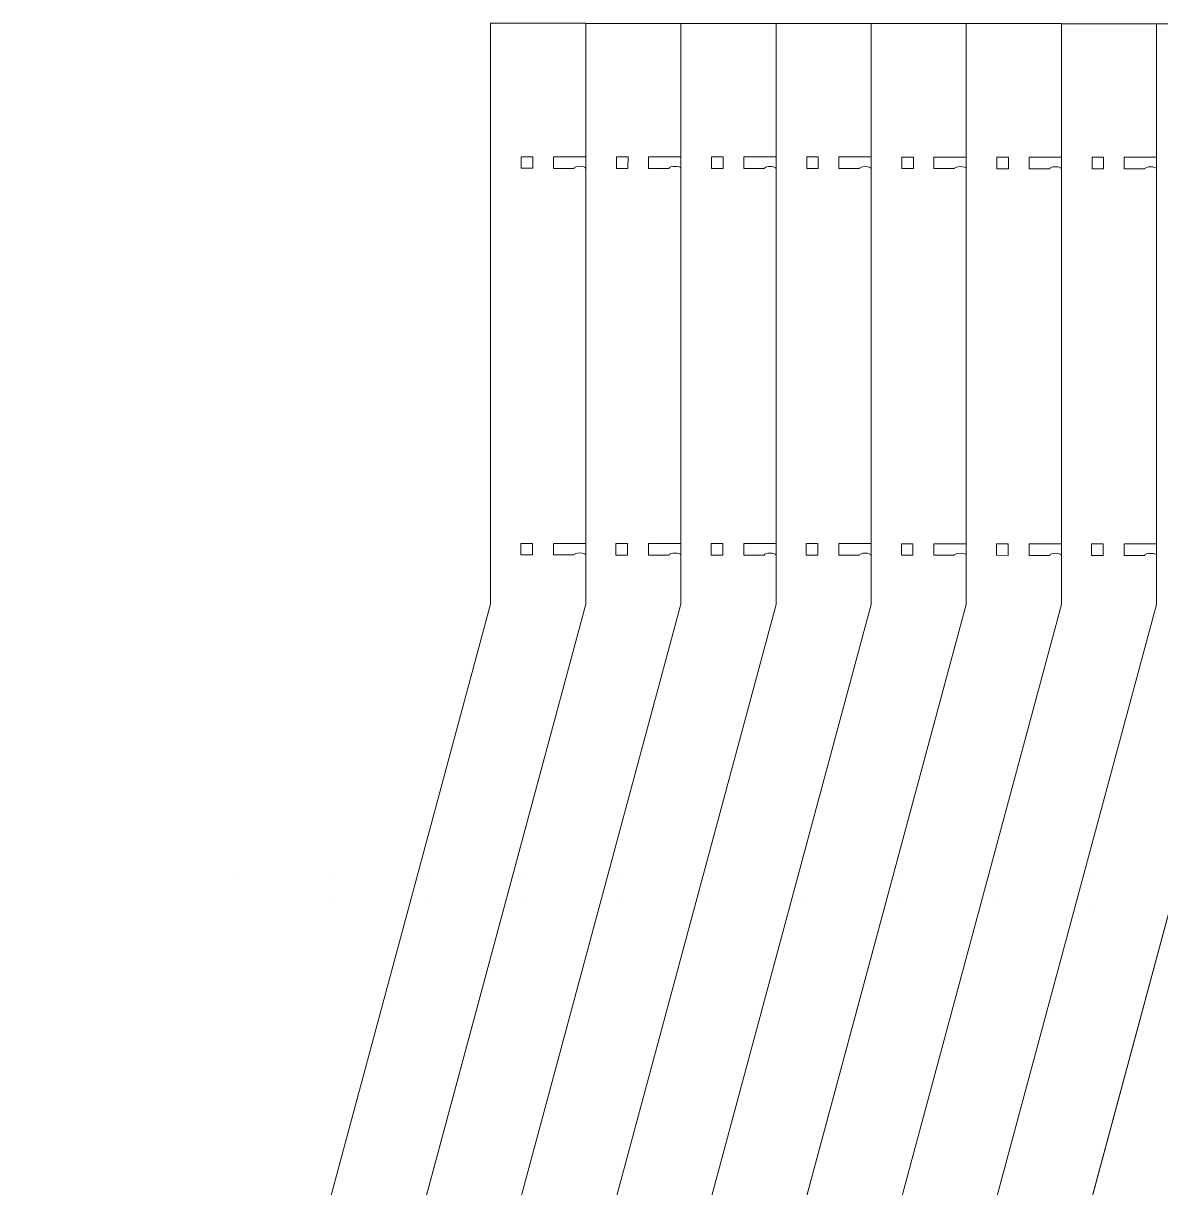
# Model space of a CAD drawing. Header units: millimetres. Extents: x 1124 to 2599, y -2339 to -506.
# Drawn here: x 1123.7 to 1516.4, y -907.8 to -505.8 of the extents above; entities that cross this region are included whole.
import ezdxf

# ---------------------------------------------------------------- set-up
doc = ezdxf.new("R2010")
doc.units = ezdxf.units.MM
doc.header["$MEASUREMENT"] = 0
doc.layers.add('Layer 1', color=7, linetype='Continuous')

msp = doc.modelspace()

# ---------------------------------------------------------------- linework, layer by layer
at = {"layer": 'Layer 1', "color": 6, "lineweight": 9}
for points in [[(1285.0869, -505.8318), (1285.0869, -505.8318), (1317.9285, -505.8318), (1317.9285, -505.8318)], [(1285.0869, -505.8318), (1285.0869, -505.8318), (1285.0869, -706.3589), (1285.0869, -706.3589)], [(1317.9285, -505.8318), (1317.9285, -505.8318), (1317.9285, -551.9146), (1317.9285, -551.9146)], [(1317.9285, -505.8573), (1317.9285, -505.8573), (1350.7701, -505.8573), (1350.7701, -505.8573)], [(1317.9285, -505.8573), (1317.9285, -505.8573), (1317.9285, -706.3844), (1317.9285, -706.3844)], [(1350.7701, -505.8573), (1350.7701, -505.8573), (1350.7701, -551.9412), (1350.7701, -551.9412)], [(1350.7701, -505.884), (1350.7701, -505.884), (1383.6117, -505.884), (1383.6117, -505.884)], [(1350.7701, -505.884), (1350.7701, -505.884), (1350.7701, -706.411), (1350.7701, -706.411)], [(1383.6117, -505.884), (1383.6117, -505.884), (1383.6117, -551.9667), (1383.6117, -551.9667)], [(1383.6117, -505.9095), (1383.6117, -505.9095), (1416.4543, -505.9095), (1416.4543, -505.9095)], [(1383.6117, -505.9095), (1383.6117, -505.9095), (1383.6117, -706.4366), (1383.6117, -706.4366)], [(1416.4543, -505.9095), (1416.4543, -505.9095), (1416.4543, -551.9934), (1416.4543, -551.9934)], [(1416.4543, -505.9361), (1416.4543, -505.9361), (1449.2959, -505.9361), (1449.2959, -505.9361)], [(1416.4543, -505.9361), (1416.4543, -505.9361), (1416.4543, -706.4632), (1416.4543, -706.4632)], [(1449.2959, -505.9361), (1449.2959, -505.9361), (1449.2959, -552.0189), (1449.2959, -552.0189)], [(1449.2959, -505.9617), (1449.2959, -505.9617), (1482.1375, -505.9617), (1482.1375, -505.9617)], [(1449.2959, -505.9617), (1449.2959, -505.9617), (1449.2959, -706.4887), (1449.2959, -706.4887)], [(1482.1375, -505.9617), (1482.1375, -505.9617), (1482.1375, -552.0455), (1482.1375, -552.0455)], [(1482.1375, -505.9883), (1482.1375, -505.9883), (1514.9791, -505.9883), (1514.9791, -505.9883)], [(1482.1375, -505.9883), (1482.1375, -505.9883), (1482.1375, -706.5154), (1482.1375, -706.5154)], [(1514.9791, -505.9883), (1514.9791, -505.9883), (1514.9791, -552.0711), (1514.9791, -552.0711)], [(1514.9791, -506.0138), (1514.9791, -506.0138), (1547.8206, -506.0138), (1547.8206, -506.0138)], [(1514.9791, -506.0138), (1514.9791, -506.0138), (1514.9791, -706.5409), (1514.9791, -706.5409)], [(1299.6601, -551.909), (1299.6601, -551.909), (1295.6652, -551.9068), (1295.6652, -551.9068)], [(1306.7641, -551.9146), (1306.7641, -551.9146), (1317.9285, -551.9146), (1317.9285, -551.9146)], [(1332.5028, -551.9357), (1332.5028, -551.9357), (1328.5068, -551.9323), (1328.5068, -551.9323)], [(1339.6068, -551.9412), (1339.6068, -551.9412), (1350.7701, -551.9412), (1350.7701, -551.9412)], [(1365.3444, -551.9612), (1365.3444, -551.9612), (1361.3484, -551.959), (1361.3484, -551.959)], [(1372.4484, -551.9667), (1372.4484, -551.9667), (1383.6117, -551.9667), (1383.6117, -551.9667)], [(1398.186, -551.9878), (1398.186, -551.9878), (1394.19, -551.9845), (1394.19, -551.9845)], [(1405.29, -551.9934), (1405.29, -551.9934), (1416.4543, -551.9934), (1416.4543, -551.9934)], [(1431.0275, -552.0134), (1431.0275, -552.0134), (1427.0315, -552.0111), (1427.0315, -552.0111)], [(1438.1315, -552.0189), (1438.1315, -552.0189), (1449.2959, -552.0189), (1449.2959, -552.0189)], [(1463.8691, -552.04), (1463.8691, -552.04), (1459.8742, -552.0367), (1459.8742, -552.0367)], [(1470.9731, -552.0455), (1470.9731, -552.0455), (1482.1375, -552.0455), (1482.1375, -552.0455)], [(1496.7118, -552.0655), (1496.7118, -552.0655), (1492.7158, -552.0633), (1492.7158, -552.0633)], [(1503.8158, -552.0711), (1503.8158, -552.0711), (1514.9791, -552.0711), (1514.9791, -552.0711)], [(1306.7619, -555.9106), (1306.7619, -555.9106), (1313.8659, -555.9106), (1313.8659, -555.9106)], [(1313.8659, -555.9106), (1313.8659, -555.5276), (1314.765, -555.209), (1315.8639, -555.2102)], [(1317.9285, -555.9106), (1317.9285, -555.9106), (1317.9285, -685.3865), (1317.9285, -685.3865)], [(1339.6035, -555.9372), (1339.6035, -555.9372), (1346.7075, -555.9372), (1346.7075, -555.9372)], [(1346.7075, -555.9372), (1346.7075, -555.5531), (1347.6066, -555.2346), (1348.7055, -555.2357)], [(1350.7701, -555.9372), (1350.7701, -555.9372), (1350.7701, -685.4132), (1350.7701, -685.4132)], [(1372.4451, -555.9627), (1372.4451, -555.9627), (1379.5491, -555.9627), (1379.5491, -555.9627)], [(1379.5491, -555.9627), (1379.5491, -555.5798), (1380.4493, -555.2612), (1381.5482, -555.2623)], [(1383.6117, -555.9627), (1383.6117, -555.9627), (1383.6117, -685.4387), (1383.6117, -685.4387)], [(1405.2866, -555.9894), (1405.2866, -555.9894), (1412.3906, -555.9894), (1412.3906, -555.9894)], [(1412.3906, -555.9894), (1412.3917, -555.6053), (1413.2908, -555.2867), (1414.3897, -555.2879)], [(1416.4543, -555.9894), (1416.4543, -555.9894), (1416.4543, -685.4653), (1416.4543, -685.4653)], [(1438.1282, -556.0149), (1438.1282, -556.0149), (1445.2322, -556.0149), (1445.2322, -556.0149)], [(1445.2322, -556.0149), (1445.2333, -555.632), (1446.1324, -555.3134), (1447.2313, -555.3145)], [(1449.2959, -556.0149), (1449.2959, -556.0149), (1449.2959, -685.4909), (1449.2959, -685.4909)], [(1470.9709, -556.0415), (1470.9709, -556.0415), (1478.0749, -556.0415), (1478.0749, -556.0415)], [(1478.0749, -556.0415), (1478.0749, -555.6575), (1478.974, -555.3389), (1480.0729, -555.34)], [(1482.1375, -556.0415), (1482.1375, -556.0415), (1482.1375, -685.5175), (1482.1375, -685.5175)], [(1503.8125, -556.0671), (1503.8125, -556.0671), (1510.9165, -556.0671), (1510.9165, -556.0671)], [(1510.9165, -556.0671), (1510.9165, -555.6841), (1511.8156, -555.3656), (1512.9145, -555.3667)], [(1514.9791, -556.0671), (1514.9791, -556.0671), (1514.9791, -685.543), (1514.9791, -685.543)], [(1299.5114, -685.3865), (1299.5114, -685.3865), (1295.5154, -685.3832), (1295.5154, -685.3832)], [(1306.7641, -685.3865), (1306.7641, -685.3865), (1317.9285, -685.3865), (1317.9285, -685.3865)], [(1332.3541, -685.4132), (1332.3541, -685.4132), (1328.3581, -685.4098), (1328.3581, -685.4098)], [(1339.6068, -685.4132), (1339.6068, -685.4132), (1350.7701, -685.4132), (1350.7701, -685.4132)], [(1365.1956, -685.4387), (1365.1956, -685.4387), (1361.1996, -685.4354), (1361.1996, -685.4354)], [(1372.4484, -685.4387), (1372.4484, -685.4387), (1383.6117, -685.4387), (1383.6117, -685.4387)], [(1398.0372, -685.4653), (1398.0372, -685.4653), (1394.0412, -685.462), (1394.0412, -685.462)], [(1405.29, -685.4653), (1405.29, -685.4653), (1416.4543, -685.4653), (1416.4543, -685.4653)], [(1430.8788, -685.4909), (1430.8788, -685.4909), (1426.8828, -685.4875), (1426.8828, -685.4875)], [(1438.1315, -685.4909), (1438.1315, -685.4909), (1449.2959, -685.4909), (1449.2959, -685.4909)], [(1463.7204, -685.5175), (1463.7204, -685.5175), (1459.7244, -685.5142), (1459.7244, -685.5142)], [(1470.9731, -685.5175), (1470.9731, -685.5175), (1482.1375, -685.5175), (1482.1375, -685.5175)], [(1496.563, -685.543), (1496.563, -685.543), (1492.567, -685.5397), (1492.567, -685.5397)], [(1503.8158, -685.543), (1503.8158, -685.543), (1514.9791, -685.543), (1514.9791, -685.543)], [(1306.7619, -689.3825), (1306.7619, -689.3825), (1313.8659, -689.3825), (1313.8659, -689.3825)], [(1313.8659, -689.3825), (1313.8659, -688.9985), (1314.765, -688.681), (1315.8639, -688.6821)], [(1317.9285, -689.3825), (1317.9285, -689.3825), (1317.9285, -706.3844), (1317.9285, -706.3844)], [(1339.6035, -689.4092), (1339.6035, -689.4092), (1346.7075, -689.4092), (1346.7075, -689.4092)], [(1346.7075, -689.4092), (1346.7075, -689.0251), (1347.6066, -688.7065), (1348.7055, -688.7076)], [(1350.7701, -689.4092), (1350.7701, -689.4092), (1350.7701, -706.411), (1350.7701, -706.411)], [(1372.4451, -689.4347), (1372.4451, -689.4347), (1379.5491, -689.4347), (1379.5491, -689.4347)], [(1379.5491, -689.4347), (1379.5491, -689.0506), (1380.4493, -688.7332), (1381.5482, -688.7343)], [(1383.6117, -689.4347), (1383.6117, -689.4347), (1383.6117, -706.4366), (1383.6117, -706.4366)], [(1405.2866, -689.4613), (1405.2866, -689.4613), (1412.3906, -689.4613), (1412.3906, -689.4613)], [(1412.3906, -689.4613), (1412.3917, -689.0773), (1413.2908, -688.7587), (1414.3897, -688.7598)], [(1416.4543, -689.4613), (1416.4543, -689.4613), (1416.4543, -706.4632), (1416.4543, -706.4632)], [(1438.1282, -689.4869), (1438.1282, -689.4869), (1445.2322, -689.4869), (1445.2322, -689.4869)], [(1445.2322, -689.4869), (1445.2333, -689.1028), (1446.1324, -688.7853), (1447.2313, -688.7864)], [(1449.2959, -689.4869), (1449.2959, -689.4869), (1449.2959, -706.4887), (1449.2959, -706.4887)], [(1470.9709, -689.5135), (1470.9709, -689.5135), (1478.0749, -689.5135), (1478.0749, -689.5135)], [(1478.0749, -689.5135), (1478.0749, -689.1294), (1478.974, -688.8109), (1480.0729, -688.812)], [(1482.1375, -689.5135), (1482.1375, -689.5135), (1482.1375, -706.5154), (1482.1375, -706.5154)], [(1503.8125, -689.539), (1503.8125, -689.539), (1510.9165, -689.539), (1510.9165, -689.539)], [(1510.9165, -689.539), (1510.9165, -689.155), (1511.8156, -688.8375), (1512.9145, -688.8386)], [(1514.9791, -689.539), (1514.9791, -689.539), (1514.9791, -706.5409), (1514.9791, -706.5409)], [(1123.7373, -1304.9308), (1123.7373, -1304.9308), (1285.0869, -706.3589), (1285.0869, -706.3589)], [(1156.5789, -1304.9575), (1156.5789, -1304.9575), (1317.9285, -706.3844), (1317.9285, -706.3844)], [(1156.5856, -1304.9308), (1156.5856, -1304.9308), (1317.9285, -706.3844), (1317.9285, -706.3844)], [(1189.4205, -1304.983), (1189.4205, -1304.983), (1350.7701, -706.411), (1350.7701, -706.411)], [(1189.4282, -1304.9575), (1189.4282, -1304.9575), (1350.7701, -706.411), (1350.7701, -706.411)], [(1222.2632, -1305.0096), (1222.2632, -1305.0096), (1383.6117, -706.4366), (1383.6117, -706.4366)], [(1222.2698, -1304.983), (1222.2698, -1304.983), (1383.6117, -706.4366), (1383.6117, -706.4366)], [(1255.1047, -1305.0352), (1255.1047, -1305.0352), (1416.4543, -706.4632), (1416.4543, -706.4632)], [(1255.1114, -1305.0096), (1255.1114, -1305.0096), (1416.4543, -706.4632), (1416.4543, -706.4632)], [(1287.9463, -1305.0618), (1287.9463, -1305.0618), (1449.2959, -706.4887), (1449.2959, -706.4887)], [(1287.953, -1305.0352), (1287.953, -1305.0352), (1449.2959, -706.4887), (1449.2959, -706.4887)], [(1320.7879, -1305.0873), (1320.7879, -1305.0873), (1482.1375, -706.5154), (1482.1375, -706.5154)], [(1320.7945, -1305.0618), (1320.7945, -1305.0618), (1482.1375, -706.5154), (1482.1375, -706.5154)], [(1353.6294, -1305.114), (1353.6294, -1305.114), (1514.9791, -706.5409), (1514.9791, -706.5409)], [(1353.6372, -1305.0873), (1353.6372, -1305.0873), (1514.9791, -706.5409), (1514.9791, -706.5409)], [(1386.4721, -1305.1395), (1386.4721, -1305.1395), (1547.8206, -706.5675), (1547.8206, -706.5675)], [(1386.4788, -1305.114), (1386.4788, -1305.114), (1547.8206, -706.5675), (1547.8206, -706.5675)], [(1419.3137, -1305.1662), (1419.3137, -1305.1662), (1580.6633, -706.5931), (1580.6633, -706.5931)], [(1419.3204, -1305.1395), (1419.3204, -1305.1395), (1580.6633, -706.5931), (1580.6633, -706.5931)], [(1452.1553, -1305.1917), (1452.1553, -1305.1917), (1613.5049, -706.6197), (1613.5049, -706.6197)], [(1452.1619, -1305.1662), (1452.1619, -1305.1662), (1613.5049, -706.6197), (1613.5049, -706.6197)], [(1484.9968, -1305.2183), (1484.9968, -1305.2183), (1646.3465, -706.6452), (1646.3465, -706.6452)], [(1485.0035, -1305.1917), (1485.0035, -1305.1917), (1646.3465, -706.6452), (1646.3465, -706.6452)]]:
    msp.add_open_spline(points, degree=3, dxfattribs=at)
for points in [[(1295.6652, -551.9068), (1295.6652, -551.9068), (1295.6652, -551.9068), (1295.6652, -551.9068), (1295.6652, -551.9068), (1295.6652, -551.9068), (1295.6619, -555.9017), (1295.6619, -555.9017)], [(1299.6579, -555.905), (1299.6579, -555.905), (1299.6579, -555.905), (1299.6579, -555.905), (1299.6579, -555.905), (1299.6579, -555.905), (1299.6601, -551.909), (1299.6601, -551.909)], [(1306.7641, -551.9146), (1306.7641, -551.9146), (1306.7641, -551.9146), (1306.7641, -551.9146), (1306.7641, -551.9146), (1306.7641, -551.9146), (1306.7619, -555.9106), (1306.7619, -555.9106)], [(1328.5068, -551.9323), (1328.5068, -551.9323), (1328.5068, -551.9323), (1328.5068, -551.9323), (1328.5068, -551.9323), (1328.5068, -551.9323), (1328.5035, -555.9283), (1328.5035, -555.9283)], [(1332.4995, -555.9317), (1332.4995, -555.9317), (1332.4995, -555.9317), (1332.4995, -555.9317), (1332.4995, -555.9317), (1332.4995, -555.9317), (1332.5028, -551.9357), (1332.5028, -551.9357)], [(1339.6068, -551.9412), (1339.6068, -551.9412), (1339.6068, -551.9412), (1339.6068, -551.9412), (1339.6068, -551.9412), (1339.6068, -551.9412), (1339.6035, -555.9372), (1339.6035, -555.9372)], [(1361.3484, -551.959), (1361.3484, -551.959), (1361.3484, -551.959), (1361.3484, -551.959), (1361.3484, -551.959), (1361.3484, -551.959), (1361.3451, -555.9539), (1361.3451, -555.9539)], [(1365.3411, -555.9572), (1365.3411, -555.9572), (1365.3411, -555.9572), (1365.3411, -555.9572), (1365.3411, -555.9572), (1365.3411, -555.9572), (1365.3444, -551.9612), (1365.3444, -551.9612)], [(1372.4484, -551.9667), (1372.4484, -551.9667), (1372.4484, -551.9667), (1372.4484, -551.9667), (1372.4484, -551.9667), (1372.4484, -551.9667), (1372.4451, -555.9627), (1372.4451, -555.9627)], [(1394.19, -551.9845), (1394.19, -551.9845), (1394.19, -551.9845), (1394.19, -551.9845), (1394.19, -551.9845), (1394.19, -551.9845), (1394.1866, -555.9805), (1394.1866, -555.9805)], [(1398.1826, -555.9838), (1398.1826, -555.9838), (1398.1826, -555.9838), (1398.1826, -555.9838), (1398.1826, -555.9838), (1398.1826, -555.9838), (1398.186, -551.9878), (1398.186, -551.9878)], [(1405.29, -551.9934), (1405.29, -551.9934), (1405.29, -551.9934), (1405.29, -551.9934), (1405.29, -551.9934), (1405.29, -551.9934), (1405.2866, -555.9894), (1405.2866, -555.9894)], [(1427.0315, -552.0111), (1427.0315, -552.0111), (1427.0315, -552.0111), (1427.0315, -552.0111), (1427.0315, -552.0111), (1427.0315, -552.0111), (1427.0282, -556.006), (1427.0282, -556.006)], [(1431.0242, -556.0094), (1431.0242, -556.0094), (1431.0242, -556.0094), (1431.0242, -556.0094), (1431.0242, -556.0094), (1431.0242, -556.0094), (1431.0275, -552.0134), (1431.0275, -552.0134)], [(1438.1315, -552.0189), (1438.1315, -552.0189), (1438.1315, -552.0189), (1438.1315, -552.0189), (1438.1315, -552.0189), (1438.1315, -552.0189), (1438.1282, -556.0149), (1438.1282, -556.0149)], [(1459.8742, -552.0367), (1459.8742, -552.0367), (1459.8742, -552.0367), (1459.8742, -552.0367), (1459.8742, -552.0367), (1459.8742, -552.0367), (1459.8709, -556.0327), (1459.8709, -556.0327)], [(1463.8669, -556.036), (1463.8669, -556.036), (1463.8669, -556.036), (1463.8669, -556.036), (1463.8669, -556.036), (1463.8669, -556.036), (1463.8691, -552.04), (1463.8691, -552.04)], [(1470.9731, -552.0455), (1470.9731, -552.0455), (1470.9731, -552.0455), (1470.9731, -552.0455), (1470.9731, -552.0455), (1470.9731, -552.0455), (1470.9709, -556.0415), (1470.9709, -556.0415)], [(1492.7158, -552.0633), (1492.7158, -552.0633), (1492.7158, -552.0633), (1492.7158, -552.0633), (1492.7158, -552.0633), (1492.7158, -552.0633), (1492.7125, -556.0582), (1492.7125, -556.0582)], [(1496.7085, -556.0615), (1496.7085, -556.0615), (1496.7085, -556.0615), (1496.7085, -556.0615), (1496.7085, -556.0615), (1496.7085, -556.0615), (1496.7118, -552.0655), (1496.7118, -552.0655)], [(1503.8158, -552.0711), (1503.8158, -552.0711), (1503.8158, -552.0711), (1503.8158, -552.0711), (1503.8158, -552.0711), (1503.8158, -552.0711), (1503.8125, -556.0671), (1503.8125, -556.0671)], [(1295.6619, -555.9017), (1295.6619, -555.9017), (1295.6619, -555.9017), (1295.6619, -555.9017), (1295.6619, -555.9017), (1295.6619, -555.9017), (1299.6579, -555.905), (1299.6579, -555.905)], [(1315.8639, -555.2102), (1315.8639, -555.2102), (1315.8639, -555.2102), (1315.8639, -555.2102), (1315.8639, -555.2102), (1316.9628, -555.2102), (1317.8619, -555.5298), (1317.9285, -555.9106)], [(1328.5035, -555.9283), (1328.5035, -555.9283), (1328.5035, -555.9283), (1328.5035, -555.9283), (1328.5035, -555.9283), (1328.5035, -555.9283), (1332.4995, -555.9317), (1332.4995, -555.9317)], [(1348.7055, -555.2357), (1348.7055, -555.2357), (1348.7055, -555.2357), (1348.7055, -555.2357), (1348.7055, -555.2357), (1349.8044, -555.2368), (1350.7035, -555.5565), (1350.7701, -555.9372)], [(1361.3451, -555.9539), (1361.3451, -555.9539), (1361.3451, -555.9539), (1361.3451, -555.9539), (1361.3451, -555.9539), (1361.3451, -555.9539), (1365.3411, -555.9572), (1365.3411, -555.9572)], [(1381.5482, -555.2623), (1381.5482, -555.2623), (1381.5482, -555.2623), (1381.5482, -555.2623), (1381.5482, -555.2623), (1382.646, -555.2623), (1383.5451, -555.582), (1383.6117, -555.9627)], [(1394.1866, -555.9805), (1394.1866, -555.9805), (1394.1866, -555.9805), (1394.1866, -555.9805), (1394.1866, -555.9805), (1394.1866, -555.9805), (1398.1826, -555.9838), (1398.1826, -555.9838)], [(1414.3897, -555.2879), (1414.3897, -555.2879), (1414.3897, -555.2879), (1414.3897, -555.2879), (1414.3897, -555.2879), (1415.4886, -555.289), (1416.3877, -555.6086), (1416.4543, -555.9894)], [(1427.0282, -556.006), (1427.0282, -556.006), (1427.0282, -556.006), (1427.0282, -556.006), (1427.0282, -556.006), (1427.0282, -556.006), (1431.0242, -556.0094), (1431.0242, -556.0094)], [(1447.2313, -555.3145), (1447.2313, -555.3145), (1447.2313, -555.3145), (1447.2313, -555.3145), (1447.2313, -555.3145), (1448.3302, -555.3145), (1449.2293, -555.6342), (1449.2959, -556.0149)], [(1459.8709, -556.0327), (1459.8709, -556.0327), (1459.8709, -556.0327), (1459.8709, -556.0327), (1459.8709, -556.0327), (1459.8709, -556.0327), (1463.8669, -556.036), (1463.8669, -556.036)], [(1480.0729, -555.34), (1480.0729, -555.34), (1480.0729, -555.34), (1480.0729, -555.34), (1480.0729, -555.34), (1481.1718, -555.3411), (1482.0709, -555.6608), (1482.1375, -556.0415)], [(1492.7125, -556.0582), (1492.7125, -556.0582), (1492.7125, -556.0582), (1492.7125, -556.0582), (1492.7125, -556.0582), (1492.7125, -556.0582), (1496.7085, -556.0615), (1496.7085, -556.0615)], [(1512.9145, -555.3667), (1512.9145, -555.3667), (1512.9145, -555.3667), (1512.9145, -555.3667), (1512.9145, -555.3667), (1514.0134, -555.3667), (1514.9125, -555.6863), (1514.9791, -556.0671)], [(1295.5154, -685.3832), (1295.5154, -685.3832), (1295.5154, -685.3832), (1295.5154, -685.3832), (1295.5154, -685.3832), (1295.5154, -685.3832), (1295.5121, -689.3792), (1295.5121, -689.3792)], [(1299.5081, -689.3825), (1299.5081, -689.3825), (1299.5081, -689.3825), (1299.5081, -689.3825), (1299.5081, -689.3825), (1299.5081, -689.3825), (1299.5114, -685.3865), (1299.5114, -685.3865)], [(1306.7641, -685.3865), (1306.7641, -685.3865), (1306.7641, -685.3865), (1306.7641, -685.3865), (1306.7641, -685.3865), (1306.7641, -685.3865), (1306.7619, -689.3825), (1306.7619, -689.3825)], [(1328.3581, -685.4098), (1328.3581, -685.4098), (1328.3581, -685.4098), (1328.3581, -685.4098), (1328.3581, -685.4098), (1328.3581, -685.4098), (1328.3547, -689.4058), (1328.3547, -689.4058)], [(1332.3507, -689.4092), (1332.3507, -689.4092), (1332.3507, -689.4092), (1332.3507, -689.4092), (1332.3507, -689.4092), (1332.3507, -689.4092), (1332.3541, -685.4132), (1332.3541, -685.4132)], [(1339.6068, -685.4132), (1339.6068, -685.4132), (1339.6068, -685.4132), (1339.6068, -685.4132), (1339.6068, -685.4132), (1339.6068, -685.4132), (1339.6035, -689.4092), (1339.6035, -689.4092)], [(1361.1996, -685.4354), (1361.1996, -685.4354), (1361.1996, -685.4354), (1361.1996, -685.4354), (1361.1996, -685.4354), (1361.1996, -685.4354), (1361.1963, -689.4314), (1361.1963, -689.4314)], [(1365.1923, -689.4347), (1365.1923, -689.4347), (1365.1923, -689.4347), (1365.1923, -689.4347), (1365.1923, -689.4347), (1365.1923, -689.4347), (1365.1956, -685.4387), (1365.1956, -685.4387)], [(1372.4484, -685.4387), (1372.4484, -685.4387), (1372.4484, -685.4387), (1372.4484, -685.4387), (1372.4484, -685.4387), (1372.4484, -685.4387), (1372.4451, -689.4347), (1372.4451, -689.4347)], [(1394.0412, -685.462), (1394.0412, -685.462), (1394.0412, -685.462), (1394.0412, -685.462), (1394.0412, -685.462), (1394.0412, -685.462), (1394.0379, -689.458), (1394.0379, -689.458)], [(1398.0339, -689.4613), (1398.0339, -689.4613), (1398.0339, -689.4613), (1398.0339, -689.4613), (1398.0339, -689.4613), (1398.0339, -689.4613), (1398.0372, -685.4653), (1398.0372, -685.4653)], [(1405.29, -685.4653), (1405.29, -685.4653), (1405.29, -685.4653), (1405.29, -685.4653), (1405.29, -685.4653), (1405.29, -685.4653), (1405.2866, -689.4613), (1405.2866, -689.4613)], [(1426.8828, -685.4875), (1426.8828, -685.4875), (1426.8828, -685.4875), (1426.8828, -685.4875), (1426.8828, -685.4875), (1426.8828, -685.4875), (1426.8795, -689.4835), (1426.8795, -689.4835)], [(1430.8755, -689.4869), (1430.8755, -689.4869), (1430.8755, -689.4869), (1430.8755, -689.4869), (1430.8755, -689.4869), (1430.8755, -689.4869), (1430.8788, -685.4909), (1430.8788, -685.4909)], [(1438.1315, -685.4909), (1438.1315, -685.4909), (1438.1315, -685.4909), (1438.1315, -685.4909), (1438.1315, -685.4909), (1438.1315, -685.4909), (1438.1282, -689.4869), (1438.1282, -689.4869)], [(1459.7244, -685.5142), (1459.7244, -685.5142), (1459.7244, -685.5142), (1459.7244, -685.5142), (1459.7244, -685.5142), (1459.7244, -685.5142), (1459.721, -689.5102), (1459.721, -689.5102)], [(1463.717, -689.5135), (1463.717, -689.5135), (1463.717, -689.5135), (1463.717, -689.5135), (1463.717, -689.5135), (1463.717, -689.5135), (1463.7204, -685.5175), (1463.7204, -685.5175)], [(1470.9731, -685.5175), (1470.9731, -685.5175), (1470.9731, -685.5175), (1470.9731, -685.5175), (1470.9731, -685.5175), (1470.9731, -685.5175), (1470.9709, -689.5135), (1470.9709, -689.5135)], [(1492.567, -685.5397), (1492.567, -685.5397), (1492.567, -685.5397), (1492.567, -685.5397), (1492.567, -685.5397), (1492.567, -685.5397), (1492.5637, -689.5357), (1492.5637, -689.5357)], [(1496.5597, -689.539), (1496.5597, -689.539), (1496.5597, -689.539), (1496.5597, -689.539), (1496.5597, -689.539), (1496.5597, -689.539), (1496.563, -685.543), (1496.563, -685.543)], [(1503.8158, -685.543), (1503.8158, -685.543), (1503.8158, -685.543), (1503.8158, -685.543), (1503.8158, -685.543), (1503.8158, -685.543), (1503.8125, -689.539), (1503.8125, -689.539)], [(1295.5121, -689.3792), (1295.5121, -689.3792), (1295.5121, -689.3792), (1295.5121, -689.3792), (1295.5121, -689.3792), (1295.5121, -689.3792), (1299.5081, -689.3825), (1299.5081, -689.3825)], [(1315.8639, -688.6821), (1315.8639, -688.6821), (1315.8639, -688.6821), (1315.8639, -688.6821), (1315.8639, -688.6821), (1316.9628, -688.6821), (1317.8619, -689.0018), (1317.9285, -689.3825)], [(1328.3547, -689.4058), (1328.3547, -689.4058), (1328.3547, -689.4058), (1328.3547, -689.4058), (1328.3547, -689.4058), (1328.3547, -689.4058), (1332.3507, -689.4092), (1332.3507, -689.4092)], [(1348.7055, -688.7076), (1348.7055, -688.7076), (1348.7055, -688.7076), (1348.7055, -688.7076), (1348.7055, -688.7076), (1349.8044, -688.7087), (1350.7035, -689.0284), (1350.7701, -689.4092)], [(1361.1963, -689.4314), (1361.1963, -689.4314), (1361.1963, -689.4314), (1361.1963, -689.4314), (1361.1963, -689.4314), (1361.1963, -689.4314), (1365.1923, -689.4347), (1365.1923, -689.4347)], [(1381.5482, -688.7343), (1381.5482, -688.7343), (1381.5482, -688.7343), (1381.5482, -688.7343), (1381.5482, -688.7343), (1382.646, -688.7343), (1383.5451, -689.054), (1383.6117, -689.4347)], [(1394.0379, -689.458), (1394.0379, -689.458), (1394.0379, -689.458), (1394.0379, -689.458), (1394.0379, -689.458), (1394.0379, -689.458), (1398.0339, -689.4613), (1398.0339, -689.4613)], [(1414.3897, -688.7598), (1414.3897, -688.7598), (1414.3897, -688.7598), (1414.3897, -688.7598), (1414.3897, -688.7598), (1415.4886, -688.7609), (1416.3877, -689.0806), (1416.4543, -689.4613)], [(1426.8795, -689.4835), (1426.8795, -689.4835), (1426.8795, -689.4835), (1426.8795, -689.4835), (1426.8795, -689.4835), (1426.8795, -689.4835), (1430.8755, -689.4869), (1430.8755, -689.4869)], [(1447.2313, -688.7864), (1447.2313, -688.7864), (1447.2313, -688.7864), (1447.2313, -688.7864), (1447.2313, -688.7864), (1448.3302, -688.7864), (1449.2293, -689.1061), (1449.2959, -689.4869)], [(1459.721, -689.5102), (1459.721, -689.5102), (1459.721, -689.5102), (1459.721, -689.5102), (1459.721, -689.5102), (1459.721, -689.5102), (1463.717, -689.5135), (1463.717, -689.5135)], [(1480.0729, -688.812), (1480.0729, -688.812), (1480.0729, -688.812), (1480.0729, -688.812), (1480.0729, -688.812), (1481.1718, -688.8131), (1482.0709, -689.1328), (1482.1375, -689.5135)], [(1492.5637, -689.5357), (1492.5637, -689.5357), (1492.5637, -689.5357), (1492.5637, -689.5357), (1492.5637, -689.5357), (1492.5637, -689.5357), (1496.5597, -689.539), (1496.5597, -689.539)], [(1512.9145, -688.8386), (1512.9145, -688.8386), (1512.9145, -688.8386), (1512.9145, -688.8386), (1512.9145, -688.8386), (1514.0134, -688.8386), (1514.9125, -689.1583), (1514.9791, -689.539)], [(1317.7032, -710.3504), (1317.7032, -710.3504), (1317.7032, -710.3504), (1317.7032, -710.3504), (1317.7032, -710.3504), (1317.7032, -710.3493), (1317.7032, -710.3493), (1317.7032, -710.3482)], [(1350.5448, -710.376), (1350.5448, -710.376), (1350.5448, -710.376), (1350.5448, -710.376), (1350.5448, -710.376), (1350.5448, -710.376), (1350.5448, -710.3748), (1350.5448, -710.3748)], [(1383.3863, -710.4026), (1383.3863, -710.4026), (1383.3863, -710.4026), (1383.3863, -710.4026), (1383.3863, -710.4026), (1383.3863, -710.4015), (1383.3863, -710.4015), (1383.3863, -710.4004)], [(1416.2279, -710.4281), (1416.2279, -710.4281), (1416.2279, -710.4281), (1416.2279, -710.4281), (1416.2279, -710.4281), (1416.2279, -710.4281), (1416.2279, -710.427), (1416.2279, -710.427)], [(1449.0706, -710.4548), (1449.0706, -710.4548), (1449.0706, -710.4548), (1449.0706, -710.4548), (1449.0706, -710.4548), (1449.0706, -710.4537), (1449.0706, -710.4537), (1449.0706, -710.4525)], [(1481.9122, -710.4803), (1481.9122, -710.4803), (1481.9122, -710.4803), (1481.9122, -710.4803), (1481.9122, -710.4803), (1481.9122, -710.4803), (1481.9122, -710.4792), (1481.9122, -710.4792)], [(1514.7537, -710.5069), (1514.7537, -710.5069), (1514.7537, -710.5069), (1514.7537, -710.5069), (1514.7537, -710.5069), (1514.7537, -710.5058), (1514.7537, -710.5058), (1514.7537, -710.5047)], [(1197.1516, -801.1196), (1197.1516, -801.1196), (1197.1516, -801.1196), (1197.1516, -801.1196), (1197.1516, -801.1196), (1197.1527, -801.1196), (1197.1527, -801.1185), (1197.1538, -801.1185)], [(1229.9932, -801.1462), (1229.9932, -801.1462), (1229.9932, -801.1462), (1229.9932, -801.1462), (1229.9932, -801.1462), (1229.9943, -801.1451), (1229.9943, -801.1451), (1229.9954, -801.1451)], [(1262.8359, -801.1717), (1262.8359, -801.1717), (1262.8359, -801.1717), (1262.8359, -801.1717), (1262.8359, -801.1717), (1262.8359, -801.1717), (1262.8359, -801.1706), (1262.837, -801.1706)], [(1295.6775, -801.1984), (1295.6775, -801.1984), (1295.6775, -801.1984), (1295.6775, -801.1984), (1295.6775, -801.1984), (1295.6775, -801.1973), (1295.6786, -801.1973), (1295.6786, -801.1973)], [(1328.519, -801.2239), (1328.519, -801.2239), (1328.519, -801.2239), (1328.519, -801.2239), (1328.519, -801.2239), (1328.519, -801.2239), (1328.5201, -801.2228), (1328.5201, -801.2228)], [(1361.3606, -801.2505), (1361.3606, -801.2505), (1361.3606, -801.2505), (1361.3606, -801.2505), (1361.3606, -801.2505), (1361.3617, -801.2494), (1361.3617, -801.2494), (1361.3628, -801.2494)], [(1394.2022, -801.2761), (1394.2022, -801.2761), (1394.2022, -801.2761), (1394.2022, -801.2761), (1394.2022, -801.2761), (1394.2033, -801.2761), (1394.2033, -801.275), (1394.2044, -801.275)], [(1427.0448, -801.3027), (1427.0448, -801.3027), (1427.0448, -801.3027), (1427.0448, -801.3027), (1427.0448, -801.3027), (1427.0448, -801.3016), (1427.0448, -801.3016), (1427.046, -801.3016)], [(1459.8864, -801.3282), (1459.8864, -801.3282), (1459.8864, -801.3282), (1459.8864, -801.3282), (1459.8864, -801.3282), (1459.8864, -801.3282), (1459.8875, -801.3271), (1459.8875, -801.3271)], [(1492.728, -801.3549), (1492.728, -801.3549), (1492.728, -801.3549), (1492.728, -801.3549), (1492.728, -801.3549), (1492.728, -801.3538), (1492.7291, -801.3538), (1492.7291, -801.3538)], [(1229.9788, -809.6821), (1229.9788, -809.6821), (1229.9788, -809.6821), (1229.9788, -809.6821), (1229.9788, -809.6821), (1229.9788, -809.6821), (1229.9788, -809.681), (1229.9799, -809.681)], [(1262.8203, -809.7087), (1262.8203, -809.7087), (1262.8203, -809.7087), (1262.8203, -809.7087), (1262.8203, -809.7087), (1262.8203, -809.7076), (1262.8214, -809.7076), (1262.8214, -809.7076)], [(1295.6619, -809.7343), (1295.6619, -809.7343), (1295.6619, -809.7343), (1295.6619, -809.7343), (1295.6619, -809.7343), (1295.6619, -809.7343), (1295.663, -809.7332), (1295.663, -809.7332)], [(1328.5035, -809.7609), (1328.5035, -809.7609), (1328.5035, -809.7609), (1328.5035, -809.7609), (1328.5035, -809.7609), (1328.5046, -809.7598), (1328.5046, -809.7598), (1328.5046, -809.7598)], [(1361.3451, -809.7864), (1361.3451, -809.7864), (1361.3451, -809.7864), (1361.3451, -809.7864), (1361.3451, -809.7864), (1361.3462, -809.7864), (1361.3462, -809.7853), (1361.3473, -809.7853)], [(1394.1877, -809.8131), (1394.1877, -809.8131), (1394.1877, -809.8131), (1394.1877, -809.8131), (1394.1877, -809.8131), (1394.1877, -809.812), (1394.1877, -809.812), (1394.1888, -809.812)], [(1427.0293, -809.8386), (1427.0293, -809.8386), (1427.0293, -809.8386), (1427.0293, -809.8386), (1427.0293, -809.8386), (1427.0293, -809.8386), (1427.0304, -809.8375), (1427.0304, -809.8375)], [(1459.8709, -809.8653), (1459.8709, -809.8653), (1459.8709, -809.8653), (1459.8709, -809.8653), (1459.8709, -809.8653), (1459.8709, -809.8641), (1459.872, -809.8641), (1459.872, -809.8641)], [(1492.7125, -809.8908), (1492.7125, -809.8908), (1492.7125, -809.8908), (1492.7125, -809.8908), (1492.7125, -809.8908), (1492.7136, -809.8908), (1492.7136, -809.8897), (1492.7136, -809.8897)]]:
    msp.add_open_spline(points, degree=3, knots=[0, 0, 0, 0, 0.33333333, 0.33333333, 0.33333333, 0.33333333, 1, 1, 1, 1], dxfattribs=at)

doc.saveas('drawing.dxf')
